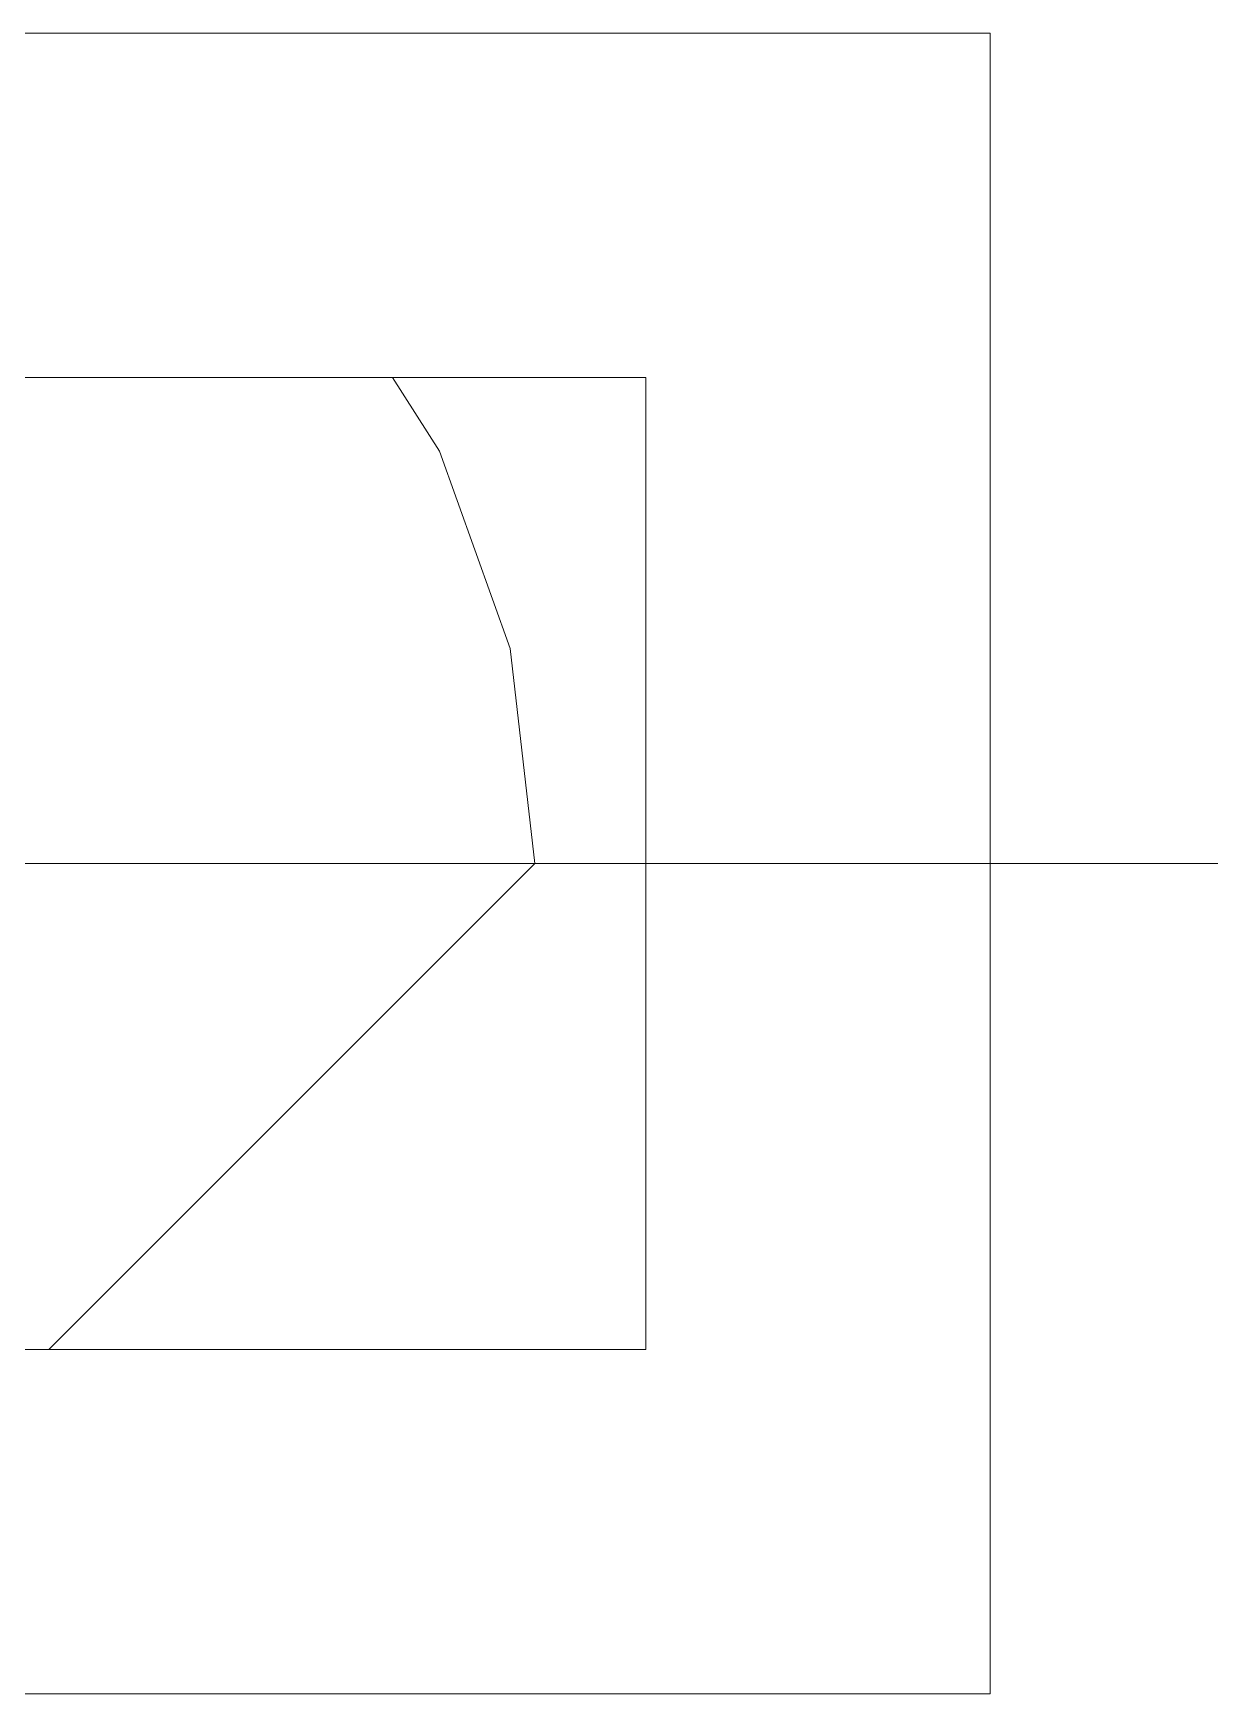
# Model space of a CAD drawing. Header units: inches. Extents: x -4010 to -1814, y 9846 to 12241.
# Drawn here: x -2286.94 to -2272.32, y 10923.94 to 10944.44 of the extents above; entities that cross this region are included whole.
import ezdxf

# ---------------------------------------------------------------- set-up
doc = ezdxf.new("R2010")
doc.units = ezdxf.units.IN
doc.header["$MEASUREMENT"] = 0
for name, color, linetype, lineweight in [('0-1', 7, 'Continuous', 5), ('0-2', 7, 'Continuous', 9), ('A-DETL-GENF-1', 253, 'Continuous', 9), ('A-WALL-1', 7, 'Continuous', 9)]:
    doc.layers.add(name, color=color, linetype=linetype, lineweight=lineweight)

# ---------------------------------------------------------------- blocks, each defined once
blk = doc.blocks.new('gold flame spirea 26749 - gold flame spirea 26749-V20-UNIT PLANS - 1ST FLOOR')
at = {"layer": 'A-DETL-GENF-1'}
for p, q in [((-11.579, 0), (-5.579, 6)), ((-19.808, 0), (-20.008, 0)), ((-20.008, 0), (-19.844, 0)), ((-19.844, 0), (-19.677, 0)), ((-19.58, 0), (-19.808, 0)), ((-19.677, 0), (-19.506, 0)), ((-19.333, 0), (-19.58, 0)), ((-19.506, 0), (-19.333, 0)), ((-19.076, 0), (-19.333, 0)), ((-19.333, 0), (-19.157, 0)), ((-18.333, 0), (-19.264, 0)), ((-19.264, 0), (-19.118, 0)), ((-19.157, 0), (-18.978, 0)), ((-19.118, 0), (-18.918, 0)), ((-18.903, 0), (-19.077, 0)), ((-19.077, 0), (-18.932, 0)), ((-18.567, 0), (-19.076, 0)), ((-18.978, 0), (-18.798, 0)), ((-18.932, 0), (-18.79, 0)), ((-18.918, 0), (-18.677, 0)), ((-18.804, 0), (-18.903, 0)), ((-18.662, 0), (-18.845, 0)), ((-18.845, 0), (-18.642, 0)), ((-18.756, 0), (-18.804, 0)), ((-18.798, 0), (-18.333, 0)), ((-18.79, 0), (-18.648, 0)), ((-18.712, 0), (-18.756, 0)), ((-18.664, 0), (-18.712, 0)), ((-18.558, 0), (-18.705, 0)), ((-18.705, 0), (-18.418, 0)), ((-18.677, 0), (-18.408, 0)), ((-18.565, 0), (-18.664, 0)), ((-18.511, 0), (-18.662, 0)), ((-18.648, 0), (-18.507, 0)), ((-18.642, 0), (-18.43, 0)), ((-18.333, 0), (-18.567, 0)), ((-18.353, 0), (-18.565, 0)), ((-18.463, 0), (-18.558, 0)), ((-18.378, 0), (-18.511, 0)), ((-18.507, 0), (-18.365, 0)), ((-18.405, 0), (-18.463, 0)), ((-18.43, 0), (-18.219, 0)), ((-18.418, 0), (-18.235, 0)), ((-18.408, 0), (-18.122, 0)), ((-18.37, 0), (-18.405, 0)), ((-18.251, 0), (-18.378, 0)), ((-18.344, 0), (-18.37, 0)), ((-18.365, 0), (-18.222, 0)), ((-18.058, 0), (-18.353, 0)), ((-18.312, 0), (-18.344, 0)), ((-18.23, 0), (-18.333, 0)), ((-18.259, 0), (-18.312, 0)), ((-18.068, 0), (-18.259, 0)), ((-18.117, 0), (-18.251, 0)), ((-18.235, 0), (-18.14, 0)), ((-18.153, 0), (-18.23, 0)), ((-18.222, 0), (-18.077, 0)), ((-18.219, 0), (-18.016, 0)), ((-18.118, 0), (-18.153, 0)), ((-18.01, 0), (-18.147, 0)), ((-18.147, 0), (-17.899, 0)), ((-18.14, 0), (-18.118, 0)), ((-18.122, 0), (-17.833, 0)), ((-17.962, 0), (-18.117, 0)), ((-18.077, 0), (-17.806, 0)), ((-17.937, 0), (-18.068, 0)), ((-17.961, 0), (-18.058, 0)), ((-17.03, 0), (-18.054, 0)), ((-18.054, 0), (-17.779, 0)), ((-18.016, 0), (-17.83, 0)), ((-17.895, 0), (-18.01, 0)), ((-17.774, 0), (-17.962, 0)), ((-17.887, 0), (-17.961, 0)), ((-17.838, 0), (-17.937, 0)), ((-17.899, 0), (-17.699, 0)), ((-17.797, 0), (-17.895, 0)), ((-17.827, 0), (-17.887, 0)), ((-17.745, 0), (-17.838, 0)), ((-17.833, 0), (-17.554, 0)), ((-17.83, 0), (-17.67, 0)), ((-17.774, 0), (-17.827, 0)), ((-17.806, 0), (-17.634, 0)), ((-17.716, 0), (-17.797, 0)), ((-17.776, 0), (-17.794, 0)), ((-17.794, 0), (-17.774, 0)), ((-17.779, 0), (-17.336, 0)), ((-17.729, 0), (-17.776, 0)), ((-17.123, 0), (-17.774, 0)), ((-17.629, 0), (-17.745, 0)), ((-17.664, 0), (-17.729, 0)), ((-17.648, 0), (-17.716, 0)), ((-17.699, 0), (-17.535, 0)), ((-17.67, 0), (-17.542, 0)), ((-17.588, 0), (-17.664, 0)), ((-17.591, 0), (-17.648, 0)), ((-17.634, 0), (-17.532, 0)), ((-17.462, 0), (-17.629, 0)), ((-17.542, 0), (-17.591, 0)), ((-17.514, 0), (-17.588, 0)), ((-17.554, 0), (-17.03, 0)), ((-17.535, 0), (-17.397, 0)), ((-17.532, 0), (-17.469, 0)), ((-17.449, 0), (-17.514, 0)), ((-17.354, 0), (-17.495, 0)), ((-17.495, 0), (-17.445, 0)), ((-17.469, 0), (-17.416, 0)), ((-17.216, 0), (-17.462, 0)), ((-17.1, 0), (-17.449, 0)), ((-17.445, 0), (-17.398, 0)), ((-17.416, 0), (-17.341, 0)), ((-17.398, 0), (-17.352, 0)), ((-17.397, 0), (-17.274, 0)), ((-17.234, 0), (-17.354, 0)), ((-17.352, 0), (-17.304, 0)), ((-17.341, 0), (-17.216, 0)), ((-17.336, 0), (-17.146, 0)), ((-17.304, 0), (-17.192, 0)), ((-17.274, 0), (-17.155, 0)), ((-17.263, 0), (-16.851, 0)), ((-17.263, 0), (-16.274, 0)), ((-17.126, 0), (-17.234, 0)), ((-17.192, 0), (-17.123, 0)), ((-17.155, 0), (-17.03, 0)), ((-17.146, 0), (-16.961, 0)), ((-17.03, 0), (-17.142, 0)), ((-17.142, 0), (-17.137, 0)), ((-17.137, 0), (-17.045, 0)), ((-17.023, 0), (-17.126, 0)), ((-16.753, 0), (-17.1, 0)), ((-17.045, 0), (-16.897, 0)), ((-17.011, 0), (-17.036, 0)), ((-17.036, 0), (-16.997, 0)), ((-16.916, 0), (-17.023, 0)), ((-16.956, 0), (-17.011, 0)), ((-16.997, 0), (-16.861, 0)), ((-16.961, 0), (-16.771, 0)), ((-16.904, 0), (-16.956, 0)), ((-16.657, 0), (-16.937, 0)), ((-16.937, 0), (-16.886, 0)), ((-16.658, 0), (-16.916, 0)), ((-16.886, 0), (-16.904, 0)), ((-16.897, 0), (-16.724, 0)), ((-16.861, 0), (-16.801, 0)), ((-16.851, 0), (-16.515, 0)), ((-16.801, 0), (-16.772, 0)), ((-16.772, 0), (-16.762, 0)), ((-16.771, 0), (-16.565, 0)), ((-16.762, 0), (-16.757, 0)), ((-16.757, 0), (-16.747, 0)), ((-16.451, 0), (-16.753, 0)), ((-16.747, 0), (-16.718, 0)), ((-16.724, 0), (-16.556, 0)), ((-16.718, 0), (-16.658, 0)), ((-16.431, 0), (-16.657, 0)), ((-16.565, 0), (-16.25, 0)), ((-16.556, 0), (-16.425, 0)), ((-16.515, 0), (-15.951, 0)), ((-16.237, 0), (-16.451, 0)), ((-16.248, 0), (-16.431, 0)), ((-16.425, 0), (-16.425, 0)), ((-16.425, 0), (-16.405, 0)), ((-16.405, 0), (-16.37, 0)), ((-16.37, 0), (-16.319, 0)), ((-16.319, 0), (-16.256, 0)), ((-16.258, 0), (-16.316, 0)), ((-16.316, 0), (-16.274, 0)), ((-16.132, 0), (-16.258, 0)), ((-16.256, 0), (-16.099, 0)), ((-16.25, 0), (-16.156, 0)), ((-16.094, 0), (-16.248, 0)), ((-16.156, 0), (-16.237, 0)), ((-15.804, 0), (-16.132, 0)), ((-16.099, 0), (-15.964, 0)), ((-15.956, 0), (-16.094, 0)), ((-15.964, 0), (-15.848, 0)), ((-15.823, 0), (-15.956, 0)), ((-15.951, 0), (-15.661, 0)), ((-15.848, 0), (-15.62, 0)), ((-15.681, 0), (-15.823, 0)), ((-15.666, 0), (-15.804, 0)), ((-15.445, 0), (-15.681, 0)), ((-15.588, 0), (-15.666, 0)), ((-15.661, 0), (-15.325, 0)), ((-15.62, 0), (-15.48, 0)), ((-15.517, 0), (-15.588, 0)), ((-15.444, 0), (-15.517, 0)), ((-15.48, 0), (-15.303, 0)), ((-15.27, 0), (-15.445, 0)), ((-15.376, 0), (-15.444, 0)), ((-15.317, 0), (-15.376, 0)), ((-15.182, 0), (-15.355, 0)), ((-15.355, 0), (-15.177, 0)), ((-15.13, 0), (-15.355, 0)), ((-15.355, 0), (-15.004, 0)), ((-15.325, 0), (-14.913, 0)), ((-15.275, 0), (-15.317, 0)), ((-15.303, 0), (-15.076, 0)), ((-15.255, 0), (-15.275, 0)), ((-15.145, 0), (-15.27, 0)), ((-15.129, 0), (-15.262, 0)), ((-15.262, 0), (-15.255, 0)), ((-15.03, 0), (-15.182, 0)), ((-15.177, 0), (-15.014, 0)), ((-15.058, 0), (-15.145, 0)), ((-14.771, 0), (-15.13, 0)), ((-14.996, 0), (-15.129, 0)), ((-15.076, 0), (-15.081, 0)), ((-15.081, 0), (-15.028, 0)), ((-14.998, 0), (-15.058, 0)), ((-14.901, 0), (-15.03, 0)), ((-15.028, 0), (-14.941, 0)), ((-15.014, 0), (-14.859, 0)), ((-15.004, 0), (-14.703, 0)), ((-14.953, 0), (-14.998, 0)), ((-14.862, 0), (-14.996, 0)), ((-14.913, 0), (-14.953, 0)), ((-14.941, 0), (-14.842, 0)), ((-14.799, 0), (-14.901, 0)), ((-14.729, 0), (-14.862, 0)), ((-14.859, 0), (-14.709, 0)), ((-14.842, 0), (-14.754, 0)), ((-14.73, 0), (-14.799, 0)), ((-14.618, 0), (-14.771, 0)), ((-14.754, 0), (-14.7, 0)), ((-14.697, 0), (-14.73, 0)), ((-14.596, 0), (-14.729, 0)), ((-14.709, 0), (-14.559, 0)), ((-14.7, 0), (-14.704, 0)), ((-14.704, 0), (-14.697, 0)), ((-14.703, 0), (-14.437, 0)), ((-14.469, 0), (-14.618, 0)), ((-14.462, 0), (-14.596, 0)), ((-14.559, 0), (-14.403, 0)), ((-14.337, 0), (-14.475, 0)), ((-14.475, 0), (-14.442, 0)), ((-14.314, 0), (-14.469, 0)), ((-14.329, 0), (-14.462, 0)), ((-14.442, 0), (-14.421, 0)), ((-14.437, 0), (-14.193, 0)), ((-14.421, 0), (-14.408, 0)), ((-14.408, 0), (-14.396, 0)), ((-14.403, 0), (-14.238, 0)), ((-14.396, 0), (-14.383, 0)), ((-14.383, 0), (-14.362, 0)), ((-14.362, 0), (-14.329, 0)), ((-14.214, 0), (-14.337, 0)), ((-14.145, 0), (-14.314, 0)), ((-14.238, 0), (-14.22, 0)), ((-14.22, 0), (-14.194, 0)), ((-14.1, 0), (-14.214, 0)), ((-14.194, 0), (-14.154, 0)), ((-14.193, 0), (-13.712, 0)), ((-14.154, 0), (-14.09, 0)), ((-14.124, 0), (-14.145, 0)), ((-14.082, 0), (-14.124, 0)), ((-13.867, 0), (-14.1, 0)), ((-14.09, 0), (-13.995, 0)), ((-14.017, 0), (-14.082, 0)), ((-13.93, 0), (-14.017, 0)), ((-13.995, 0), (-13.68, 0)), ((-13.822, 0), (-13.93, 0)), ((-13.736, 0), (-13.867, 0)), ((-13.54, 0), (-13.822, 0)), ((-13.585, 0), (-13.736, 0)), ((-13.712, 0), (-13.447, 0)), ((-13.68, 0), (-13.613, 0)), ((-12.47, 0), (-13.633, 0)), ((-13.633, 0), (-13.596, 0)), ((-13.613, 0), (-13.566, 0)), ((-13.596, 0), (-13.582, 0)), ((-13.59, 0), (-13.591, 0)), ((-13.591, 0), (-13.578, 0)), ((-13.584, 0), (-13.59, 0)), ((-12.584, 0), (-13.585, 0)), ((-13.582, 0), (-13.584, 0)), ((-13.578, 0), (-13.54, 0)), ((-13.566, 0), (-13.528, 0)), ((-13.528, 0), (-13.485, 0)), ((-13.485, 0), (-13.427, 0)), ((-13.447, 0), (-13.289, 0)), ((-13.427, 0), (-13.34, 0)), ((-13.34, 0), (-13.215, 0)), ((-13.248, 0), (-13.308, 0)), ((-13.308, 0), (-13.086, 0)), ((-13.289, 0), (-13.127, 0)), ((-13.192, 0), (-13.248, 0)), ((-13.215, 0), (-12.749, 0)), ((-13.133, 0), (-13.192, 0)), ((-13.065, 0), (-13.133, 0)), ((-13.127, 0), (-12.962, 0)), ((-13.086, 0), (-12.934, 0)), ((-12.982, 0), (-13.065, 0)), ((-12.879, 0), (-12.982, 0)), ((-12.962, 0), (-12.794, 0)), ((-12.934, 0), (-12.816, 0)), ((-12.749, 0), (-12.879, 0)), ((-12.816, 0), (-12.698, 0)), ((-12.794, 0), (-12.625, 0)), ((-12.698, 0), (-12.546, 0)), ((-12.625, 0), (-12.455, 0)), ((-12.53, 0), (-12.584, 0)), ((-12.546, 0), (-12.327, 0)), ((-12.454, 0), (-12.53, 0)), ((-12.351, 0), (-12.47, 0)), ((-12.455, 0), (-12.284, 0)), ((-12.364, 0), (-12.454, 0)), ((-12.27, 0), (-12.364, 0)), ((-12.259, 0), (-12.351, 0)), ((-12.327, 0), (-12.005, 0)), ((-12.284, 0), (-12.097, 0)), ((-12.18, 0), (-12.27, 0)), ((-12.189, 0), (-12.259, 0)), ((-12.136, 0), (-12.189, 0)), ((-12.103, 0), (-12.18, 0)), ((-12.005, 0), (-12.136, 0)), ((-12.049, 0), (-12.103, 0)), ((-12.097, 0), (-12.014, 0)), ((-12.006, 0), (-12.049, 0)), ((-12.014, 0), (-11.923, 0)), ((-11.935, 0), (-12.006, 0)), ((-11.843, 0), (-11.935, 0)), ((-11.923, 0), (-11.813, 0)), ((-11.8, 0), (-11.912, 0)), ((-11.912, 0), (-11.76, 0)), ((-11.74, 0), (-11.843, 0)), ((-11.813, 0), (-11.673, 0)), ((-11.711, 0), (-11.8, 0)), ((-11.76, 0), (-11.644, 0)), ((-11.633, 0), (-11.74, 0)), ((-11.642, 0), (-11.711, 0)), ((-11.673, 0), (-11.493, 0)), ((-11.644, 0), (-11.55, 0)), ((-11.589, 0), (-11.642, 0)), ((-11.532, 0), (-11.633, 0)), ((-11.595, 0), (-11.603, 0)), ((-11.603, 0), (-11.575, 0)), ((-11.544, 0), (-11.595, 0)), ((-11.549, 0), (-11.589, 0)), ((-11.575, 0), (-11.52, 0)), ((-11.55, 0), (-11.468, 0)), ((-11.518, 0), (-11.549, 0)), ((-11.443, 0), (-11.544, 0)), ((-11.445, 0), (-11.532, 0)), ((-11.52, 0), (-11.445, 0)), ((-11.493, 0), (-11.518, 0)), ((-11.468, 0), (-11.385, 0)), ((-11.282, 0), (-11.443, 0)), ((-11.385, 0), (-11.289, 0)), ((-11.289, 0), (-11.167, 0)), ((9.447, 0), (-11.282, 0)), ((-11.167, 0), (-11.005, 0)), ((-10.95, 0), (-11.074, 0)), ((-11.074, 0), (-9.957, 0)), ((-11.005, 0), (-10.896, 0)), ((-10.867, 0), (-10.95, 0)), ((-10.896, 0), (-10.838, 0)), ((-10.829, 0), (-10.867, 0)), ((-10.838, 0), (-10.829, 0)), ((-9.957, 0), (-9.953, 0)), ((-9.953, 0), (-9.89, 0)), ((-9.89, 0), (-9.79, 0)), ((-9.79, 0), (-9.675, 0)), ((-9.675, 0), (-9.565, 0)), ((-9.545, 0), (-9.585, 0)), ((-9.585, 0), (-9.402, 0)), ((-9.565, 0), (-9.481, 0)), ((-9.525, 0), (-9.545, 0)), ((-9.517, 0), (-9.525, 0)), ((-9.514, 0), (-9.517, 0)), ((-9.506, 0), (-9.514, 0)), ((-9.486, 0), (-9.506, 0)), ((-9.446, 0), (-9.486, 0)), ((-9.481, 0), (-9.446, 0)), ((-9.402, 0), (-9.274, 0)), ((-9.274, 0), (-9.177, 0)), ((-9.177, 0), (-9.09, 0)), ((-9.09, 0), (-8.851, 0)), ((-8.851, 0), (-8.655, 0)), ((-8.655, 0), (-7.91, 0)), ((-7.898, 0), (-7.931, 0)), ((-7.931, 0), (-7.93, 0)), ((-7.93, 0), (-7.894, 0)), ((-7.91, 0), (-7.817, 0)), ((-7.829, 0), (-7.898, 0)), ((-7.894, 0), (-7.825, 0)), ((-7.724, 0), (-7.829, 0)), ((-7.825, 0), (-7.724, 0)), ((-7.817, 0), (-7.743, 0)), ((-7.743, 0), (-7.691, 0)), ((-7.677, 0), (-7.724, 0)), ((-7.724, 0), (-7.524, 0)), ((-7.691, 0), (-7.661, 0)), ((-7.656, 0), (-7.677, 0)), ((-7.661, 0), (-7.656, 0)), ((-7.524, 0), (-7.358, 0)), ((-7.358, 0), (-7.219, 0)), ((-7.219, 0), (-7.1, 0)), ((-7.1, 0), (-6.993, 0)), ((-6.993, 0), (-6.793, 0)), ((-6.793, 0), (-6.558, 0)), ((-6.558, 0), (-6.368, 0)), ((-6.368, 0), (-6.209, 0)), ((-6.209, 0), (-6.065, 0)), ((-6.065, 0), (-5.923, 0)), ((-5.923, 0), (-5.767, 0)), ((-5.767, 0), (-5.584, 0)), ((-5.584, 0), (-5.548, 0)), ((-5.548, 0), (-5.522, 0)), ((-5.522, 0), (-5.502, 0)), ((-5.502, 0), (-5.461, 0)), ((-5.461, 0), (-5.444, 0)), ((-5.444, 0), (-5.212, 0)), ((-11.579, 0), (-11.273, -2.653)), ((-11.273, -2.653), (-10.401, -5.09)), ((-10.401, -5.09), (-9.822, -6))]:
    blk.add_line(p, q, dxfattribs=at)
blk = doc.blocks.new('CTR - 1st Phase - Shell_rvt-1-UNIT PLANS - 1ST FLOOR')
at = {"layer": 'A-WALL-1'}
for p, q in [((-2379.374, 10944.439), (-2275.124, 10944.439)), ((-2275.124, 10940.189), (-2275.124, 10944.439)), ((-2279.374, 10940.189), (-2375.124, 10940.189)), ((-2279.374, 10928.189), (-2279.374, 10940.189)), ((-2275.124, 10940.189), (-2275.124, 10928.189)), ((-2363.124, 10928.189), (-2279.374, 10928.189)), ((-2275.124, 10923.939), (-2275.124, 10928.189)), ((-2275.124, 10923.939), (-2358.874, 10923.939))]:
    blk.add_line(p, q, dxfattribs=at)
at = {"layer": '0-2', "rotation": 180}
blk.add_blockref('gold flame spirea 26749 - gold flame spirea 26749-V20-UNIT PLANS - 1ST FLOOR', (-2292.324, 10934.189), dxfattribs=at)

msp = doc.modelspace()

# ---------------------------------------------------------------- block references
at = {"layer": '0-1'}
msp.add_blockref('CTR - 1st Phase - Shell_rvt-1-UNIT PLANS - 1ST FLOOR', (0, 0), dxfattribs=at)

doc.saveas('drawing.dxf')
